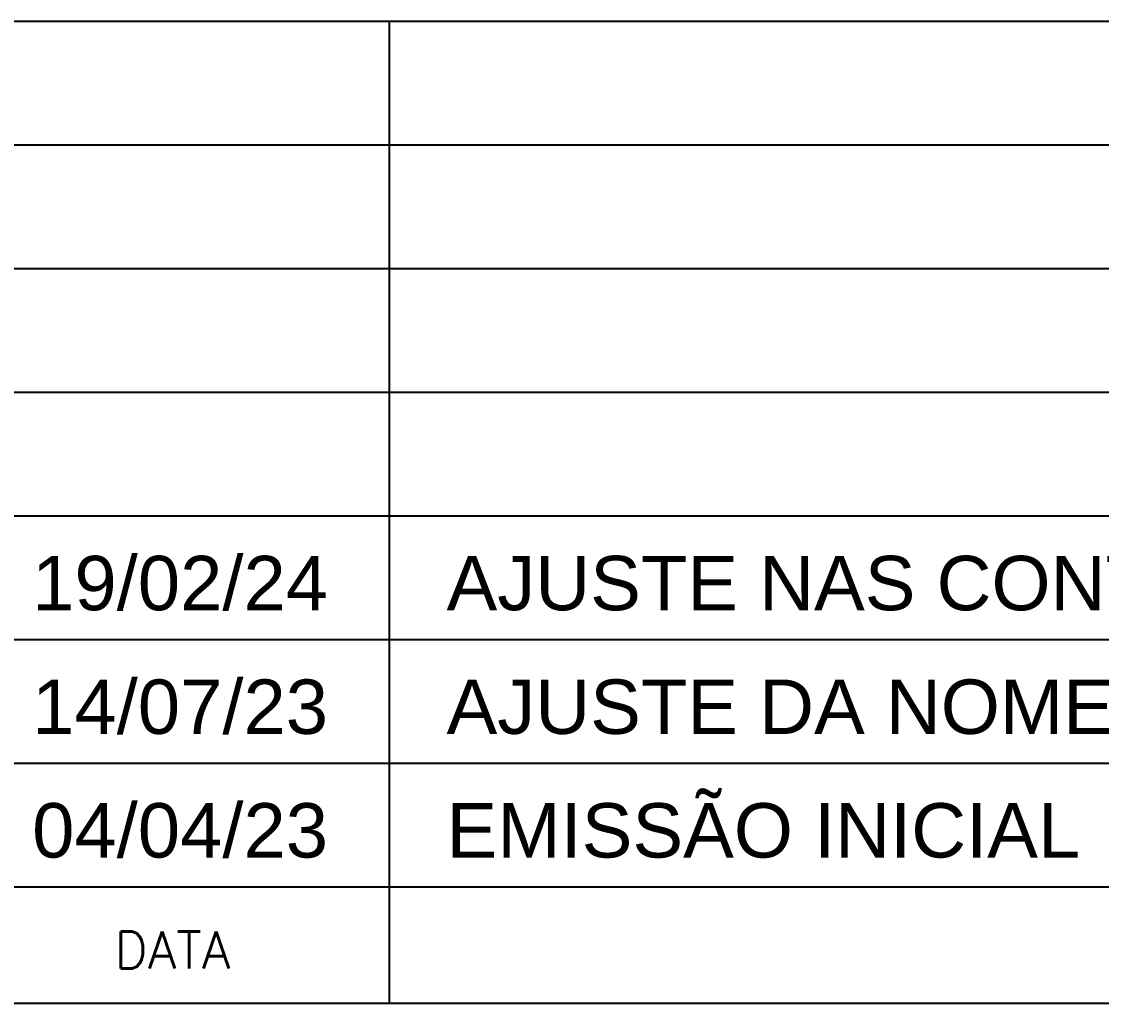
# Model space of a CAD drawing. Header units: millimetres. Extents: x 0 to 7795, y 0 to 4500.
# Drawn here: x 6967.2 to 7185.4, y 736.2 to 934.7 of the extents above; entities that cross this region are included whole.
import ezdxf

# ---------------------------------------------------------------- set-up
doc = ezdxf.new("R2010")
doc.units = ezdxf.units.MM
doc.header["$LTSCALE"] = 50
doc.layers.add('CARIMBO', color=7, linetype='Continuous')
doc.layers.add('TERRENO', color=3, linetype='Continuous', lineweight=30)
doc.styles.add('AR-REF', font='arial.ttf')
doc.styles.add('STYLE3', font='simplex.shx')

msp = doc.modelspace()

# ---------------------------------------------------------------- linework, layer by layer
at = {"layer": 'CARIMBO', "color": 1}
for p, q in [((7746.1, 934.69), (6897.6, 934.69)), ((7041.49, 934.69), (7041.49, 736.19)), ((7746.1, 909.69), (6897.6, 909.69)), ((7746.1, 884.69), (6897.6, 884.69)), ((7746.1, 859.69), (6897.6, 859.69)), ((7746.1, 834.69), (6897.6, 834.69)), ((7746.1, 809.69), (6897.6, 809.69)), ((7746.1, 784.69), (6897.6, 784.69))]:
    msp.add_line(p, q, dxfattribs=at)
at = {"layer": 'CARIMBO', "color": 6}
for p, q in [((7747.6, 759.69), (6897.6, 759.69)), ((7747.6, 736.19), (6897.6, 736.19))]:
    msp.add_line(p, q, dxfattribs=at)

# ---------------------------------------------------------------- texts
at = {"layer": 'CARIMBO', "color": 2, "style": 'STYLE3'}
msp.add_text('DATA', height=7.5, dxfattribs=at).set_placement((6985.93, 743.25))
at = {"layer": 'CARIMBO', "color": 3, "style": 'AR-REF'}
for tag, p in [('19/02/24', (6969.31, 815.68)), ('14/07/23', (6969.31, 790.68)), ('04/04/23', (6969.31, 765.68))]:
    msp.add_attdef(tag, p, '', height=11, dxfattribs=at)
at = {"layer": 'TERRENO', "linetype": 'ByBlock', "style": 'AR-REF'}
for s, p in [('AJUSTE NAS CONTENÇÕES', (7053.08, 815.68)), ('AJUSTE DA NOMENCLATURA DAS CONTENÇÕES', (7053.08, 790.68)), ('EMISSÃO INICIAL', (7053.08, 765.68))]:
    msp.add_text(s, height=11, dxfattribs=at).set_placement(p)

doc.saveas('drawing.dxf')
